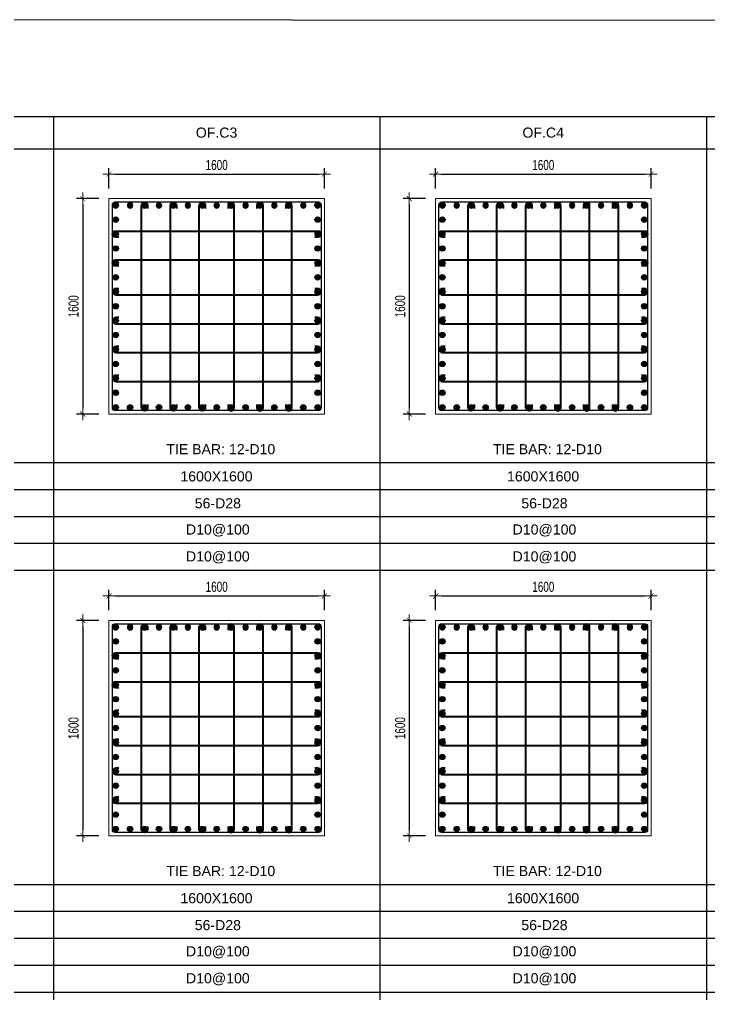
# Model space of a CAD drawing. Header units: millimetres. Extents: x 49323 to 406889, y -6102 to 181761.
# Drawn here: x 310431 to 315557, y 77373 to 84614 of the extents above; entities that cross this region are included whole.
import ezdxf
from ezdxf.enums import TextEntityAlignment as Align

# ---------------------------------------------------------------- set-up
doc = ezdxf.new("R2010")
doc.units = ezdxf.units.MM
doc.linetypes.add('CENTER2', pattern=[1.125, 0.75, -0.125, 0.125, -0.125])
doc.layers.get('Defpoints').update_dxf_attribs({"color": 151, "lineweight": 9})
for name, color, linetype in [('2', 2, 'Continuous'), ('A-ANNO-LEAD', 4, 'Continuous'), ('CEN', 1, 'CENTER2'), ('STL', 3, 'Continuous'), ('TIT1', 3, 'Continuous')]:
    doc.layers.add(name, color=color, linetype=linetype)
for name, color, linetype, lineweight in [('NDC_S_CONTINUOUS', 3, 'Continuous', 20), ('NDC_S_DIM', 1, 'Continuous', 15), ('NDC_S_STIRRUP', 4, 'Continuous', 40)]:
    doc.layers.add(name, color=color, linetype=linetype, lineweight=lineweight)
doc.styles.add('NDC_ARIAL', font='arial.ttf', dxfattribs={"width": 0.85})
doc.styles.add('NDC_DIM', font='', dxfattribs={"width": 0.75})
doc.styles.get('NDC_DIM').set_extended_font_data('Dotum')
doc.dimstyles.new('NDC_dim_30', dxfattribs={"dimscale": 30, "dimtxt": 2.5, "dimasz": 1.5, "dimexe": 1.5, "dimexo": 2.5, "dimgap": 1, "dimtad": 1, "dimdec": 0, "dimzin": 0, "dimdsep": 46, "dimtxsty": 'NDC_DIM', "dimblk": 'DIMMARK', "dimcen": 0.09, "dimdle": 1.2, "dimclrd": 1, "dimclre": 1, "dimclrt": 3, "dimadec": 0, "dimazin": 0, "dimtfac": 1, "dimtdec": 0, "dimtix": 1, "dimtofl": 0, "dimtmove": 0, "dimatfit": 3, "dimfxl": 8, "dimfxlon": 1, "dimtolj": 1, "dimtzin": 0, "dimarcsym": 0})

# ---------------------------------------------------------------- blocks, each defined once
blk = doc.blocks.new('DIMMARK')
at = {"layer": 'NDC_S_DIM', "color": 1}
blk.add_line((-1.5, 0), (1, 0), dxfattribs=at)
at = {"layer": 'NDC_S_DIM', "color": 2, "const_width": 0.1}
blk.add_lwpolyline([(-0.42, -0.42), (0.42, 0.42)], dxfattribs=at)
blk = doc.blocks.new('*D852')
at = {"layer": 'Defpoints', "color": 0, "ltscale": 40, "transparency": 16777216}
for p in [(312696.2, 80332.8), (311096.2, 80151.2), (312696.2, 80151.2)]:
    blk.add_point(p, dxfattribs=at)
at = {"layer": 'NDC_S_DIM', "color": 1, "lineweight": -2, "ltscale": 40, "transparency": 16777216}
for p, q in [((311096.2, 80226.2), (311096.2, 80377.8)), ((312696.2, 80226.2), (312696.2, 80377.8)), ((311141.2, 80332.8), (312651.2, 80332.8))]:
    blk.add_line(p, q, dxfattribs=at)
at = {"layer": 'NDC_S_DIM', "color": 1, "lineweight": -2, "ltscale": 40, "transparency": 16777216, "xscale": 45, "yscale": 45, "zscale": 45, "rotation": 180}
blk.add_blockref('DIMMARK', (311096.2, 80332.8), dxfattribs=at)
at = {"layer": 'NDC_S_DIM', "color": 1, "lineweight": -2, "ltscale": 40, "transparency": 16777216, "xscale": 45, "yscale": 45, "zscale": 45}
blk.add_blockref('DIMMARK', (312696.2, 80332.8), dxfattribs=at)
at = {"layer": 'NDC_S_DIM', "color": 3, "ltscale": 40, "transparency": 16777216, "insert": (311896.2, 80400.4), "char_height": 75, "attachment_point": 5, "style": 'NDC_DIM'}
blk.add_mtext('\\A1;1600', dxfattribs=at)
blk = doc.blocks.new('*D853')
at = {"layer": 'Defpoints', "color": 0, "ltscale": 40, "transparency": 16777216}
for p in [(311096.2, 80151.2), (310900.8, 78551.2), (311096.2, 78551.2)]:
    blk.add_point(p, dxfattribs=at)
at = {"layer": 'NDC_S_DIM', "color": 1, "lineweight": -2, "ltscale": 40, "transparency": 16777216}
for p, q in [((311021.2, 80151.2), (310855.8, 80151.2)), ((310900.8, 80106.2), (310900.8, 78596.2)), ((311021.2, 78551.2), (310855.8, 78551.2))]:
    blk.add_line(p, q, dxfattribs=at)
at = {"layer": 'NDC_S_DIM', "color": 1, "lineweight": -2, "ltscale": 40, "transparency": 16777216, "xscale": 45, "yscale": 45, "zscale": 45}
for p, rotation in [((310900.8, 80151.2), 90), ((310900.8, 78551.2), 270)]:
    blk.add_blockref('DIMMARK', p, dxfattribs=dict(at, rotation=rotation))
at = {"layer": 'NDC_S_DIM', "color": 3, "ltscale": 40, "transparency": 16777216, "insert": (310833.3, 79351.2), "char_height": 75, "attachment_point": 5, "rotation": 90, "style": 'NDC_DIM'}
blk.add_mtext('\\A1;1600', dxfattribs=at)
blk = doc.blocks.new('8')
at = {"layer": '2'}
blk.add_hatch(color=256, dxfattribs=at).paths.add_polyline_path([(20, 0, 0.386127), (1.9, 19.9), (-1.9, 19.9, 0.386127), (-20, 0, 1)])
blk.add_circle((0, 0), 20, dxfattribs=at)
blk = doc.blocks.new('5')
at = {"layer": 'CEN', "rotation": 180}
blk.add_blockref('8', (0, 0), dxfattribs=at)
blk = doc.blocks.new('*U842')
at = {"layer": 'STL', "xscale": -1, "rotation": 270}
blk.add_blockref('5', (0, 0), dxfattribs=at)
blk = doc.blocks.new('*U843')
at = {"layer": 'NDC_S_DIM', "color": 0, "linetype": 'ByBlock', "lineweight": -2, "transparency": 16777216}
for p in [(308769.8, 80184.3), (308877, 80184.3), (308984.2, 80184.3), (309091.4, 80184.3), (309198.6, 80184.3), (309305.7, 80184.3), (309412.9, 80184.3), (309520.1, 80184.3), (309627.3, 80184.3), (309734.4, 80184.3), (309841.6, 80184.3), (309948.8, 80184.3), (310056, 80184.3), (310163.1, 80184.3), (310270.3, 80184.3)]:
    blk.add_blockref('*U842', p, dxfattribs=at)
blk = doc.blocks.new('*U836')
at = {"layer": 'STL', "xscale": -1, "rotation": 270}
blk.add_blockref('5', (0, 0), dxfattribs=at)
blk = doc.blocks.new('*U837')
at = {"layer": 'NDC_S_DIM', "color": 0, "linetype": 'ByBlock', "lineweight": -2, "transparency": 16777216}
for p in [(308769.8, 80184.3), (308877, 80184.3), (308984.2, 80184.3), (309091.4, 80184.3), (309198.6, 80184.3), (309305.7, 80184.3), (309412.9, 80184.3), (309520.1, 80184.3), (309627.3, 80184.3), (309734.4, 80184.3), (309841.6, 80184.3), (309948.8, 80184.3), (310056, 80184.3), (310163.1, 80184.3), (310270.3, 80184.3)]:
    blk.add_blockref('*U836', p, dxfattribs=at)
blk = doc.blocks.new('*U838')
at = {"layer": 'STL', "xscale": -1, "rotation": 270}
blk.add_blockref('5', (0, 0), dxfattribs=at)
blk = doc.blocks.new('*U839')
at = {"layer": 'NDC_S_DIM', "color": 0, "linetype": 'ByBlock', "lineweight": -2, "transparency": 16777216}
for p in [(308769.8, 80184.3), (308877, 80184.3), (308984.2, 80184.3), (309091.4, 80184.3), (309198.6, 80184.3), (309305.7, 80184.3), (309412.9, 80184.3), (309520.1, 80184.3), (309627.3, 80184.3), (309734.4, 80184.3), (309841.6, 80184.3), (309948.8, 80184.3), (310056, 80184.3), (310163.1, 80184.3), (310270.3, 80184.3)]:
    blk.add_blockref('*U838', p, dxfattribs=at)
blk = doc.blocks.new('*U840')
at = {"layer": 'STL', "xscale": -1, "rotation": 270}
blk.add_blockref('5', (0, 0), dxfattribs=at)
blk = doc.blocks.new('*U841')
at = {"layer": 'NDC_S_DIM', "color": 0, "linetype": 'ByBlock', "lineweight": -2, "transparency": 16777216}
for p in [(308769.8, 80184.3), (308877, 80184.3), (308984.2, 80184.3), (309091.4, 80184.3), (309198.6, 80184.3), (309305.7, 80184.3), (309412.9, 80184.3), (309520.1, 80184.3), (309627.3, 80184.3), (309734.4, 80184.3), (309841.6, 80184.3), (309948.8, 80184.3), (310056, 80184.3), (310163.1, 80184.3), (310270.3, 80184.3)]:
    blk.add_blockref('*U840', p, dxfattribs=at)
blk = doc.blocks.new('*D848')
at = {"layer": 'Defpoints', "color": 0, "ltscale": 40, "transparency": 16777216}
for p in [(312696.2, 83465.5), (311096.2, 83284), (312696.2, 83284)]:
    blk.add_point(p, dxfattribs=at)
at = {"layer": 'NDC_S_DIM', "color": 1, "lineweight": -2, "ltscale": 40, "transparency": 16777216}
for p, q in [((311096.2, 83359), (311096.2, 83510.5)), ((312696.2, 83359), (312696.2, 83510.5)), ((311141.2, 83465.5), (312651.2, 83465.5))]:
    blk.add_line(p, q, dxfattribs=at)
at = {"layer": 'NDC_S_DIM', "color": 1, "lineweight": -2, "ltscale": 40, "transparency": 16777216, "xscale": 45, "yscale": 45, "zscale": 45, "rotation": 180}
blk.add_blockref('DIMMARK', (311096.2, 83465.5), dxfattribs=at)
at = {"layer": 'NDC_S_DIM', "color": 1, "lineweight": -2, "ltscale": 40, "transparency": 16777216, "xscale": 45, "yscale": 45, "zscale": 45}
blk.add_blockref('DIMMARK', (312696.2, 83465.5), dxfattribs=at)
at = {"layer": 'NDC_S_DIM', "color": 3, "ltscale": 40, "transparency": 16777216, "insert": (311896.2, 83533.1), "char_height": 75, "attachment_point": 5, "style": 'NDC_DIM'}
blk.add_mtext('\\A1;1600', dxfattribs=at)
blk = doc.blocks.new('*D849')
at = {"layer": 'Defpoints', "color": 0, "ltscale": 40, "transparency": 16777216}
for p in [(311096.2, 83284), (310900.8, 81684), (311096.2, 81684)]:
    blk.add_point(p, dxfattribs=at)
at = {"layer": 'NDC_S_DIM', "color": 1, "lineweight": -2, "ltscale": 40, "transparency": 16777216}
for p, q in [((311021.2, 83284), (310855.8, 83284)), ((310900.8, 83239), (310900.8, 81729)), ((311021.2, 81684), (310855.8, 81684))]:
    blk.add_line(p, q, dxfattribs=at)
at = {"layer": 'NDC_S_DIM', "color": 1, "lineweight": -2, "ltscale": 40, "transparency": 16777216, "xscale": 45, "yscale": 45, "zscale": 45}
for p, rotation in [((310900.8, 83284), 90), ((310900.8, 81684), 270)]:
    blk.add_blockref('DIMMARK', p, dxfattribs=dict(at, rotation=rotation))
at = {"layer": 'NDC_S_DIM', "color": 3, "ltscale": 40, "transparency": 16777216, "insert": (310833.3, 82484), "char_height": 75, "attachment_point": 5, "rotation": 90, "style": 'NDC_DIM'}
blk.add_mtext('\\A1;1600', dxfattribs=at)
blk = doc.blocks.new('*U830')
at = {"layer": 'STL', "xscale": -1, "rotation": 270}
blk.add_blockref('5', (0, 0), dxfattribs=at)
blk = doc.blocks.new('*U831')
at = {"layer": 'NDC_S_DIM', "color": 0, "linetype": 'ByBlock', "lineweight": -2, "transparency": 16777216}
for p in [(308769.8, 80184.3), (308877, 80184.3), (308984.2, 80184.3), (309091.4, 80184.3), (309198.6, 80184.3), (309305.7, 80184.3), (309412.9, 80184.3), (309520.1, 80184.3), (309627.3, 80184.3), (309734.4, 80184.3), (309841.6, 80184.3), (309948.8, 80184.3), (310056, 80184.3), (310163.1, 80184.3), (310270.3, 80184.3)]:
    blk.add_blockref('*U830', p, dxfattribs=at)
blk = doc.blocks.new('*U834')
at = {"layer": 'STL', "xscale": -1, "rotation": 270}
blk.add_blockref('5', (0, 0), dxfattribs=at)
blk = doc.blocks.new('*U835')
at = {"layer": 'NDC_S_DIM', "color": 0, "linetype": 'ByBlock', "lineweight": -2, "transparency": 16777216}
for p in [(308769.8, 80184.3), (308877, 80184.3), (308984.2, 80184.3), (309091.4, 80184.3), (309198.6, 80184.3), (309305.7, 80184.3), (309412.9, 80184.3), (309520.1, 80184.3), (309627.3, 80184.3), (309734.4, 80184.3), (309841.6, 80184.3), (309948.8, 80184.3), (310056, 80184.3), (310163.1, 80184.3), (310270.3, 80184.3)]:
    blk.add_blockref('*U834', p, dxfattribs=at)
blk = doc.blocks.new('*U826')
at = {"layer": 'STL', "xscale": -1, "rotation": 270}
blk.add_blockref('5', (0, 0), dxfattribs=at)
blk = doc.blocks.new('*U827')
at = {"layer": 'NDC_S_DIM', "color": 0, "linetype": 'ByBlock', "lineweight": -2, "transparency": 16777216}
for p in [(308769.8, 80184.3), (308877, 80184.3), (308984.2, 80184.3), (309091.4, 80184.3), (309198.6, 80184.3), (309305.7, 80184.3), (309412.9, 80184.3), (309520.1, 80184.3), (309627.3, 80184.3), (309734.4, 80184.3), (309841.6, 80184.3), (309948.8, 80184.3), (310056, 80184.3), (310163.1, 80184.3), (310270.3, 80184.3)]:
    blk.add_blockref('*U826', p, dxfattribs=at)
blk = doc.blocks.new('*U828')
at = {"layer": 'STL', "xscale": -1, "rotation": 270}
blk.add_blockref('5', (0, 0), dxfattribs=at)
blk = doc.blocks.new('*U829')
at = {"layer": 'NDC_S_DIM', "color": 0, "linetype": 'ByBlock', "lineweight": -2, "transparency": 16777216}
for p in [(308769.8, 80184.3), (308877, 80184.3), (308984.2, 80184.3), (309091.4, 80184.3), (309198.6, 80184.3), (309305.7, 80184.3), (309412.9, 80184.3), (309520.1, 80184.3), (309627.3, 80184.3), (309734.4, 80184.3), (309841.6, 80184.3), (309948.8, 80184.3), (310056, 80184.3), (310163.1, 80184.3), (310270.3, 80184.3)]:
    blk.add_blockref('*U828', p, dxfattribs=at)
blk = doc.blocks.new('*D880')
at = {"layer": 'Defpoints', "color": 0, "ltscale": 40, "transparency": 16777216}
for p in [(315122.3, 80332.8), (313522.3, 80151.2), (315122.3, 80151.2)]:
    blk.add_point(p, dxfattribs=at)
at = {"layer": 'NDC_S_DIM', "color": 1, "lineweight": -2, "ltscale": 40, "transparency": 16777216}
for p, q in [((313522.3, 80226.2), (313522.3, 80377.8)), ((315122.3, 80226.2), (315122.3, 80377.8)), ((313567.3, 80332.8), (315077.3, 80332.8))]:
    blk.add_line(p, q, dxfattribs=at)
at = {"layer": 'NDC_S_DIM', "color": 1, "lineweight": -2, "ltscale": 40, "transparency": 16777216, "xscale": 45, "yscale": 45, "zscale": 45, "rotation": 180}
blk.add_blockref('DIMMARK', (313522.3, 80332.8), dxfattribs=at)
at = {"layer": 'NDC_S_DIM', "color": 1, "lineweight": -2, "ltscale": 40, "transparency": 16777216, "xscale": 45, "yscale": 45, "zscale": 45}
blk.add_blockref('DIMMARK', (315122.3, 80332.8), dxfattribs=at)
at = {"layer": 'NDC_S_DIM', "color": 3, "ltscale": 40, "transparency": 16777216, "insert": (314322.3, 80400.4), "char_height": 75, "attachment_point": 5, "style": 'NDC_DIM'}
blk.add_mtext('\\A1;1600', dxfattribs=at)
blk = doc.blocks.new('*D881')
at = {"layer": 'Defpoints', "color": 0, "ltscale": 40, "transparency": 16777216}
for p in [(313522.3, 80151.2), (313326.9, 78551.2), (313522.3, 78551.2)]:
    blk.add_point(p, dxfattribs=at)
at = {"layer": 'NDC_S_DIM', "color": 1, "lineweight": -2, "ltscale": 40, "transparency": 16777216}
for p, q in [((313447.3, 80151.2), (313281.9, 80151.2)), ((313326.9, 80106.2), (313326.9, 78596.2)), ((313447.3, 78551.2), (313281.9, 78551.2))]:
    blk.add_line(p, q, dxfattribs=at)
at = {"layer": 'NDC_S_DIM', "color": 1, "lineweight": -2, "ltscale": 40, "transparency": 16777216, "xscale": 45, "yscale": 45, "zscale": 45}
for p, rotation in [((313326.9, 80151.2), 90), ((313326.9, 78551.2), 270)]:
    blk.add_blockref('DIMMARK', p, dxfattribs=dict(at, rotation=rotation))
at = {"layer": 'NDC_S_DIM', "color": 3, "ltscale": 40, "transparency": 16777216, "insert": (313259.4, 79351.2), "char_height": 75, "attachment_point": 5, "rotation": 90, "style": 'NDC_DIM'}
blk.add_mtext('\\A1;1600', dxfattribs=at)
blk = doc.blocks.new('*U870')
at = {"layer": 'STL', "xscale": -1, "rotation": 270}
blk.add_blockref('5', (0, 0), dxfattribs=at)
blk = doc.blocks.new('*U871')
at = {"layer": 'NDC_S_DIM', "color": 0, "linetype": 'ByBlock', "lineweight": -2, "transparency": 16777216}
for p in [(308769.8, 80184.3), (308877, 80184.3), (308984.2, 80184.3), (309091.4, 80184.3), (309198.6, 80184.3), (309305.7, 80184.3), (309412.9, 80184.3), (309520.1, 80184.3), (309627.3, 80184.3), (309734.4, 80184.3), (309841.6, 80184.3), (309948.8, 80184.3), (310056, 80184.3), (310163.1, 80184.3), (310270.3, 80184.3)]:
    blk.add_blockref('*U870', p, dxfattribs=at)
blk = doc.blocks.new('*U864')
at = {"layer": 'STL', "xscale": -1, "rotation": 270}
blk.add_blockref('5', (0, 0), dxfattribs=at)
blk = doc.blocks.new('*U865')
at = {"layer": 'NDC_S_DIM', "color": 0, "linetype": 'ByBlock', "lineweight": -2, "transparency": 16777216}
for p in [(308769.8, 80184.3), (308877, 80184.3), (308984.2, 80184.3), (309091.4, 80184.3), (309198.6, 80184.3), (309305.7, 80184.3), (309412.9, 80184.3), (309520.1, 80184.3), (309627.3, 80184.3), (309734.4, 80184.3), (309841.6, 80184.3), (309948.8, 80184.3), (310056, 80184.3), (310163.1, 80184.3), (310270.3, 80184.3)]:
    blk.add_blockref('*U864', p, dxfattribs=at)
blk = doc.blocks.new('*U866')
at = {"layer": 'STL', "xscale": -1, "rotation": 270}
blk.add_blockref('5', (0, 0), dxfattribs=at)
blk = doc.blocks.new('*U867')
at = {"layer": 'NDC_S_DIM', "color": 0, "linetype": 'ByBlock', "lineweight": -2, "transparency": 16777216}
for p in [(308769.8, 80184.3), (308877, 80184.3), (308984.2, 80184.3), (309091.4, 80184.3), (309198.6, 80184.3), (309305.7, 80184.3), (309412.9, 80184.3), (309520.1, 80184.3), (309627.3, 80184.3), (309734.4, 80184.3), (309841.6, 80184.3), (309948.8, 80184.3), (310056, 80184.3), (310163.1, 80184.3), (310270.3, 80184.3)]:
    blk.add_blockref('*U866', p, dxfattribs=at)
blk = doc.blocks.new('*U868')
at = {"layer": 'STL', "xscale": -1, "rotation": 270}
blk.add_blockref('5', (0, 0), dxfattribs=at)
blk = doc.blocks.new('*U869')
at = {"layer": 'NDC_S_DIM', "color": 0, "linetype": 'ByBlock', "lineweight": -2, "transparency": 16777216}
for p in [(308769.8, 80184.3), (308877, 80184.3), (308984.2, 80184.3), (309091.4, 80184.3), (309198.6, 80184.3), (309305.7, 80184.3), (309412.9, 80184.3), (309520.1, 80184.3), (309627.3, 80184.3), (309734.4, 80184.3), (309841.6, 80184.3), (309948.8, 80184.3), (310056, 80184.3), (310163.1, 80184.3), (310270.3, 80184.3)]:
    blk.add_blockref('*U868', p, dxfattribs=at)
blk = doc.blocks.new('*D876')
at = {"layer": 'Defpoints', "color": 0, "ltscale": 40, "transparency": 16777216}
for p in [(315122.3, 83465.5), (313522.3, 83284), (315122.3, 83284)]:
    blk.add_point(p, dxfattribs=at)
at = {"layer": 'NDC_S_DIM', "color": 1, "lineweight": -2, "ltscale": 40, "transparency": 16777216}
for p, q in [((313522.3, 83359), (313522.3, 83510.5)), ((315122.3, 83359), (315122.3, 83510.5)), ((313567.3, 83465.5), (315077.3, 83465.5))]:
    blk.add_line(p, q, dxfattribs=at)
at = {"layer": 'NDC_S_DIM', "color": 1, "lineweight": -2, "ltscale": 40, "transparency": 16777216, "xscale": 45, "yscale": 45, "zscale": 45, "rotation": 180}
blk.add_blockref('DIMMARK', (313522.3, 83465.5), dxfattribs=at)
at = {"layer": 'NDC_S_DIM', "color": 1, "lineweight": -2, "ltscale": 40, "transparency": 16777216, "xscale": 45, "yscale": 45, "zscale": 45}
blk.add_blockref('DIMMARK', (315122.3, 83465.5), dxfattribs=at)
at = {"layer": 'NDC_S_DIM', "color": 3, "ltscale": 40, "transparency": 16777216, "insert": (314322.3, 83533.1), "char_height": 75, "attachment_point": 5, "style": 'NDC_DIM'}
blk.add_mtext('\\A1;1600', dxfattribs=at)
blk = doc.blocks.new('*D877')
at = {"layer": 'Defpoints', "color": 0, "ltscale": 40, "transparency": 16777216}
for p in [(313522.3, 83284), (313326.9, 81684), (313522.3, 81684)]:
    blk.add_point(p, dxfattribs=at)
at = {"layer": 'NDC_S_DIM', "color": 1, "lineweight": -2, "ltscale": 40, "transparency": 16777216}
for p, q in [((313447.3, 83284), (313281.9, 83284)), ((313326.9, 83239), (313326.9, 81729)), ((313447.3, 81684), (313281.9, 81684))]:
    blk.add_line(p, q, dxfattribs=at)
at = {"layer": 'NDC_S_DIM', "color": 1, "lineweight": -2, "ltscale": 40, "transparency": 16777216, "xscale": 45, "yscale": 45, "zscale": 45}
for p, rotation in [((313326.9, 83284), 90), ((313326.9, 81684), 270)]:
    blk.add_blockref('DIMMARK', p, dxfattribs=dict(at, rotation=rotation))
at = {"layer": 'NDC_S_DIM', "color": 3, "ltscale": 40, "transparency": 16777216, "insert": (313259.4, 82484), "char_height": 75, "attachment_point": 5, "rotation": 90, "style": 'NDC_DIM'}
blk.add_mtext('\\A1;1600', dxfattribs=at)
blk = doc.blocks.new('*U858')
at = {"layer": 'STL', "xscale": -1, "rotation": 270}
blk.add_blockref('5', (0, 0), dxfattribs=at)
blk = doc.blocks.new('*U859')
at = {"layer": 'NDC_S_DIM', "color": 0, "linetype": 'ByBlock', "lineweight": -2, "transparency": 16777216}
for p in [(308769.8, 80184.3), (308877, 80184.3), (308984.2, 80184.3), (309091.4, 80184.3), (309198.6, 80184.3), (309305.7, 80184.3), (309412.9, 80184.3), (309520.1, 80184.3), (309627.3, 80184.3), (309734.4, 80184.3), (309841.6, 80184.3), (309948.8, 80184.3), (310056, 80184.3), (310163.1, 80184.3), (310270.3, 80184.3)]:
    blk.add_blockref('*U858', p, dxfattribs=at)
blk = doc.blocks.new('*U862')
at = {"layer": 'STL', "xscale": -1, "rotation": 270}
blk.add_blockref('5', (0, 0), dxfattribs=at)
blk = doc.blocks.new('*U863')
at = {"layer": 'NDC_S_DIM', "color": 0, "linetype": 'ByBlock', "lineweight": -2, "transparency": 16777216}
for p in [(308769.8, 80184.3), (308877, 80184.3), (308984.2, 80184.3), (309091.4, 80184.3), (309198.6, 80184.3), (309305.7, 80184.3), (309412.9, 80184.3), (309520.1, 80184.3), (309627.3, 80184.3), (309734.4, 80184.3), (309841.6, 80184.3), (309948.8, 80184.3), (310056, 80184.3), (310163.1, 80184.3), (310270.3, 80184.3)]:
    blk.add_blockref('*U862', p, dxfattribs=at)
blk = doc.blocks.new('*U854')
at = {"layer": 'STL', "xscale": -1, "rotation": 270}
blk.add_blockref('5', (0, 0), dxfattribs=at)
blk = doc.blocks.new('*U855')
at = {"layer": 'NDC_S_DIM', "color": 0, "linetype": 'ByBlock', "lineweight": -2, "transparency": 16777216}
for p in [(308769.8, 80184.3), (308877, 80184.3), (308984.2, 80184.3), (309091.4, 80184.3), (309198.6, 80184.3), (309305.7, 80184.3), (309412.9, 80184.3), (309520.1, 80184.3), (309627.3, 80184.3), (309734.4, 80184.3), (309841.6, 80184.3), (309948.8, 80184.3), (310056, 80184.3), (310163.1, 80184.3), (310270.3, 80184.3)]:
    blk.add_blockref('*U854', p, dxfattribs=at)
blk = doc.blocks.new('*U856')
at = {"layer": 'STL', "xscale": -1, "rotation": 270}
blk.add_blockref('5', (0, 0), dxfattribs=at)
blk = doc.blocks.new('*U857')
at = {"layer": 'NDC_S_DIM', "color": 0, "linetype": 'ByBlock', "lineweight": -2, "transparency": 16777216}
for p in [(308769.8, 80184.3), (308877, 80184.3), (308984.2, 80184.3), (309091.4, 80184.3), (309198.6, 80184.3), (309305.7, 80184.3), (309412.9, 80184.3), (309520.1, 80184.3), (309627.3, 80184.3), (309734.4, 80184.3), (309841.6, 80184.3), (309948.8, 80184.3), (310056, 80184.3), (310163.1, 80184.3), (310270.3, 80184.3)]:
    blk.add_blockref('*U856', p, dxfattribs=at)

msp = doc.modelspace()

# ---------------------------------------------------------------- linework, layer by layer
at = {"layer": 'A-ANNO-LEAD'}
msp.add_lwpolyline([(303919.1, 67994), (325254.1, 67980.8), (325254.1, 84600.8), (303919.1, 84614)], close=True, dxfattribs=at)
at = {"layer": 'NDC_S_CONTINUOUS', "ltscale": 70}
for points in [[(312696.2, 83284), (312696.2, 81684), (311096.2, 81684), (311096.2, 83284), (312696.2, 83284)], [(315122.3, 83284), (315122.3, 81684), (313522.3, 81684), (313522.3, 83284), (315122.3, 83284)], [(312696.2, 80151.2), (312696.2, 78551.2), (311096.2, 78551.2), (311096.2, 80151.2), (312696.2, 80151.2)], [(315122.3, 80151.2), (315122.3, 78551.2), (313522.3, 78551.2), (313522.3, 80151.2), (315122.3, 80151.2)]]:
    msp.add_lwpolyline(points, dxfattribs=at)
at = {"layer": 'NDC_S_STIRRUP', "lineweight": -2, "ltscale": 1000}
for points in [[(312671.2, 83239), (312671.2, 81729, -0.414214), (312651.2, 81709), (311141.2, 81709, -0.414214), (311121.2, 81729), (311121.2, 83239, -0.414214), (311141.2, 83259), (312651.2, 83259, -0.414214)], [(315097.3, 83239), (315097.3, 81729, -0.414214), (315077.3, 81709), (313567.3, 81709, -0.414214), (313547.3, 81729), (313547.3, 83239, -0.414214), (313567.3, 83259), (315077.3, 83259, -0.414214)], [(312671.2, 80106.2), (312671.2, 78596.2, -0.414214), (312651.2, 78576.2), (311141.2, 78576.2, -0.414214), (311121.2, 78596.2), (311121.2, 80106.2, -0.414214), (311141.2, 80126.2), (312651.2, 80126.2, -0.414214)], [(315097.3, 80106.2), (315097.3, 78596.2, -0.414214), (315077.3, 78576.2), (313567.3, 78576.2, -0.414214), (313547.3, 78596.2), (313547.3, 80106.2, -0.414214), (313567.3, 80126.2), (315077.3, 80126.2, -0.414214)]]:
    msp.add_lwpolyline(points, format="xyb", close=True, dxfattribs=at)
at = {"layer": 'NDC_S_STIRRUP'}
for points in [[(311382.8, 81753.6), (311382.8, 81731.4, -1), (311337.8, 81731.4), (311337.8, 83233.5, -1), (311382.8, 83233.5), (311382.8, 83211.3)], [(311597.2, 81753.6), (311597.2, 81731.4, -1), (311552.1, 81731.4), (311552.1, 83233.5, -1), (311597.2, 83233.5), (311597.2, 83211.3)], [(311811.5, 81753.6), (311811.5, 81731.4, -1), (311766.5, 81731.4), (311766.5, 83233.5, -1), (311811.5, 83233.5), (311811.5, 83211.3)], [(311980.8, 81753.6), (311980.8, 81731.4, 1), (312025.9, 81731.4), (312025.9, 83233.5, 1), (311980.8, 83233.5), (311980.8, 83211.3)], [(312195.2, 81753.6), (312195.2, 81731.4, 1), (312240.2, 81731.4), (312240.2, 83233.5, 1), (312195.2, 83233.5), (312195.2, 83211.3)], [(312409.5, 81753.6), (312409.5, 81731.4, 1), (312454.6, 81731.4), (312454.6, 83233.5, 1), (312409.5, 83233.5), (312409.5, 83211.3)], [(313808.9, 81753.6), (313808.9, 81731.4, -1), (313763.9, 81731.4), (313763.9, 83233.5, -1), (313808.9, 83233.5), (313808.9, 83211.3)], [(314023.3, 81753.6), (314023.3, 81731.4, -1), (313978.2, 81731.4), (313978.2, 83233.5, -1), (314023.3, 83233.5), (314023.3, 83211.3)], [(314237.6, 81753.6), (314237.6, 81731.4, -1), (314192.6, 81731.4), (314192.6, 83233.5, -1), (314237.6, 83233.5), (314237.6, 83211.3)], [(314406.9, 81753.6), (314406.9, 81731.4, 1), (314452, 81731.4), (314452, 83233.5, 1), (314406.9, 83233.5), (314406.9, 83211.3)], [(314621.3, 81753.6), (314621.3, 81731.4, 1), (314666.3, 81731.4), (314666.3, 83233.5, 1), (314621.3, 83233.5), (314621.3, 83211.3)], [(314835.6, 81753.6), (314835.6, 81731.4, 1), (314880.7, 81731.4), (314880.7, 83233.5, 1), (314835.6, 83233.5), (314835.6, 83211.3)], [(311168.1, 82998.1), (311145.9, 82998.1, -1), (311145.9, 83043.1), (312648, 83043.1, -1), (312648, 82998.1), (312625.9, 82998.1)], [(313594.2, 82998.1), (313572, 82998.1, -1), (313572, 83043.1), (315074.1, 83043.1, -1), (315074.1, 82998.1), (315051.9, 82998.1)], [(311168.1, 82783.7), (311145.9, 82783.7, -1), (311145.9, 82828.7), (312648, 82828.7, -1), (312648, 82783.7), (312625.9, 82783.7)], [(313594.2, 82783.7), (313572, 82783.7, -1), (313572, 82828.7), (315074.1, 82828.7, -1), (315074.1, 82783.7), (315051.9, 82783.7)], [(311168.1, 82614.4), (311145.9, 82614.4, 1), (311145.9, 82569.3), (312648, 82569.3, 1), (312648, 82614.4), (312625.9, 82614.4)], [(313594.2, 82614.4), (313572, 82614.4, 1), (313572, 82569.3), (315074.1, 82569.3, 1), (315074.1, 82614.4), (315051.9, 82614.4)], [(311168.1, 82400), (311145.9, 82400, 1), (311145.9, 82355), (312648, 82355, 1), (312648, 82400), (312625.9, 82400)], [(313594.2, 82400), (313572, 82400, 1), (313572, 82355), (315074.1, 82355, 1), (315074.1, 82400), (315051.9, 82400)], [(311168.1, 82185.7), (311145.9, 82185.7, 1), (311145.9, 82140.6), (312648, 82140.6, 1), (312648, 82185.7), (312625.9, 82185.7)], [(313594.2, 82185.7), (313572, 82185.7, 1), (313572, 82140.6), (315074.1, 82140.6, 1), (315074.1, 82185.7), (315051.9, 82185.7)], [(311168.1, 81971.3), (311145.9, 81971.3, 1), (311145.9, 81926.3), (312648, 81926.3, 1), (312648, 81971.3), (312625.9, 81971.3)], [(313594.2, 81971.3), (313572, 81971.3, 1), (313572, 81926.3), (315074.1, 81926.3, 1), (315074.1, 81971.3), (315051.9, 81971.3)], [(311382.8, 78620.9), (311382.8, 78598.7, -1), (311337.8, 78598.7), (311337.8, 80100.8, -1), (311382.8, 80100.8), (311382.8, 80078.6)], [(311597.2, 78620.9), (311597.2, 78598.7, -1), (311552.1, 78598.7), (311552.1, 80100.8, -1), (311597.2, 80100.8), (311597.2, 80078.6)], [(311811.5, 78620.9), (311811.5, 78598.7, -1), (311766.5, 78598.7), (311766.5, 80100.8, -1), (311811.5, 80100.8), (311811.5, 80078.6)], [(311980.8, 78620.9), (311980.8, 78598.7, 1), (312025.9, 78598.7), (312025.9, 80100.8, 1), (311980.8, 80100.8), (311980.8, 80078.6)], [(312195.2, 78620.9), (312195.2, 78598.7, 1), (312240.2, 78598.7), (312240.2, 80100.8, 1), (312195.2, 80100.8), (312195.2, 80078.6)], [(312409.5, 78620.9), (312409.5, 78598.7, 1), (312454.6, 78598.7), (312454.6, 80100.8, 1), (312409.5, 80100.8), (312409.5, 80078.6)], [(313808.9, 78620.9), (313808.9, 78598.7, -1), (313763.9, 78598.7), (313763.9, 80100.8, -1), (313808.9, 80100.8), (313808.9, 80078.6)], [(314023.3, 78620.9), (314023.3, 78598.7, -1), (313978.2, 78598.7), (313978.2, 80100.8, -1), (314023.3, 80100.8), (314023.3, 80078.6)], [(314237.6, 78620.9), (314237.6, 78598.7, -1), (314192.6, 78598.7), (314192.6, 80100.8, -1), (314237.6, 80100.8), (314237.6, 80078.6)], [(314406.9, 78620.9), (314406.9, 78598.7, 1), (314452, 78598.7), (314452, 80100.8, 1), (314406.9, 80100.8), (314406.9, 80078.6)], [(314621.3, 78620.9), (314621.3, 78598.7, 1), (314666.3, 78598.7), (314666.3, 80100.8, 1), (314621.3, 80100.8), (314621.3, 80078.6)], [(314835.6, 78620.9), (314835.6, 78598.7, 1), (314880.7, 78598.7), (314880.7, 80100.8, 1), (314835.6, 80100.8), (314835.6, 80078.6)], [(311168.1, 79865.4), (311145.9, 79865.4, -1), (311145.9, 79910.4), (312648, 79910.4, -1), (312648, 79865.4), (312625.9, 79865.4)], [(313594.2, 79865.4), (313572, 79865.4, -1), (313572, 79910.4), (315074.1, 79910.4, -1), (315074.1, 79865.4), (315051.9, 79865.4)], [(311168.1, 79651), (311145.9, 79651, -1), (311145.9, 79696), (312648, 79696, -1), (312648, 79651), (312625.9, 79651)], [(313594.2, 79651), (313572, 79651, -1), (313572, 79696), (315074.1, 79696, -1), (315074.1, 79651), (315051.9, 79651)], [(311168.1, 79481.7), (311145.9, 79481.7, 1), (311145.9, 79436.6), (312648, 79436.6, 1), (312648, 79481.7), (312625.9, 79481.7)], [(313594.2, 79481.7), (313572, 79481.7, 1), (313572, 79436.6), (315074.1, 79436.6, 1), (315074.1, 79481.7), (315051.9, 79481.7)], [(311168.1, 79267.3), (311145.9, 79267.3, 1), (311145.9, 79222.3), (312648, 79222.3, 1), (312648, 79267.3), (312625.9, 79267.3)], [(313594.2, 79267.3), (313572, 79267.3, 1), (313572, 79222.3), (315074.1, 79222.3, 1), (315074.1, 79267.3), (315051.9, 79267.3)], [(311168.1, 79053), (311145.9, 79053, 1), (311145.9, 79007.9), (312648, 79007.9, 1), (312648, 79053), (312625.9, 79053)], [(313594.2, 79053), (313572, 79053, 1), (313572, 79007.9), (315074.1, 79007.9, 1), (315074.1, 79053), (315051.9, 79053)], [(311168.1, 78838.6), (311145.9, 78838.6, 1), (311145.9, 78793.6), (312648, 78793.6, 1), (312648, 78838.6), (312625.9, 78838.6)], [(313594.2, 78838.6), (313572, 78838.6, 1), (313572, 78793.6), (315074.1, 78793.6, 1), (315074.1, 78838.6), (315051.9, 78838.6)]]:
    msp.add_lwpolyline(points, format="xyb", dxfattribs=at)
at = {"layer": 'TIT1', "color": 2}
msp.add_line((303919.1, 83894), (325254.1, 83894), dxfattribs=at)
at = {"layer": 'TIT1'}
for p, q in [((310683.1, 83894), (310683.1, 67994)), ((313109.2, 83894), (313109.2, 67994)), ((315535.3, 83894), (315535.3, 67994)), ((303919.1, 83654), (325254.1, 83654)), ((325254.1, 80521.3), (303919.1, 80521.3)), ((325254.1, 77388.6), (303919.1, 77388.6))]:
    msp.add_line(p, q, dxfattribs=at)
at = {"layer": 'TIT1', "color": 8}
for p, q in [((325254.1, 81321.3), (304547, 81321.3)), ((325254.1, 81121.3), (304547, 81121.3)), ((325254.1, 80921.3), (304547, 80921.3)), ((325254.1, 80721.3), (304547, 80721.3)), ((325254.1, 78188.6), (304547, 78188.6)), ((325254.1, 77988.6), (304547, 77988.6)), ((325254.1, 77788.6), (304547, 77788.6)), ((325254.1, 77588.6), (304976.2, 77588.6))]:
    msp.add_line(p, q, dxfattribs=at)

# ---------------------------------------------------------------- block references
at = {"layer": 'NDC_S_DIM', "xscale": -1}
for name, p, rotation in [('*U827', (230961.7, -227035.4), 270), ('*U829', (232462.1, -227035.4), 270), ('*U855', (233387.8, -227035.4), 270), ('*U857', (234888.2, -227035.4), 270), ('*U835', (2376.1, 161918.7), 180), ('*U863', (4802.2, 161918.7), 180), ('*U839', (230961.7, -230168.1), 270), ('*U841', (232462.1, -230168.1), 270), ('*U867', (233387.8, -230168.1), 270), ('*U869', (234888.2, -230168.1), 270), ('*U837', (2376.1, 158786), 180), ('*U865', (4802.2, 158786), 180)]:
    msp.add_blockref(name, p, dxfattribs=dict(at, rotation=rotation))
at = {"layer": 'NDC_S_DIM'}
for name, p in [('*U831', (2376.1, 3049.2)), ('*U859', (4802.2, 3049.2)), ('*U843', (2376.1, -83.5)), ('*U871', (4802.2, -83.5))]:
    msp.add_blockref(name, p, dxfattribs=at)

# ---------------------------------------------------------------- texts
at = {"layer": 'TIT1', "color": 2, "style": 'NDC_ARIAL'}
for s, p in [('OF.C3', (311895.2, 83774)), ('OF.C4', (314321.3, 83774))]:
    msp.add_text(s, height=75, dxfattribs=at).set_placement(p, align=Align.MIDDLE)
at = {"layer": 'TIT1', "style": 'NDC_ARIAL'}
for s, p in [('TIE BAR: 12-D10', (311926.4, 81423)), ('TIE BAR: 12-D10', (314352.5, 81423)), ('1600X1600', (311894.6, 81221.1)), ('1600X1600', (314320.7, 81221.1)), ('56-D28', (311904.7, 81021.1)), ('56-D28', (314330.8, 81021.1)), ('D10@100', (311904.7, 80821.1)), ('D10@100', (314330.8, 80821.1)), ('D10@100', (311904.7, 80621.1)), ('D10@100', (314330.8, 80621.1)), ('TIE BAR: 12-D10', (311926.4, 78290.3)), ('TIE BAR: 12-D10', (314352.5, 78290.3)), ('1600X1600', (311894.6, 78088.4)), ('1600X1600', (314320.7, 78088.4)), ('56-D28', (311904.7, 77888.4)), ('56-D28', (314330.8, 77888.4)), ('D10@100', (311904.7, 77688.4)), ('D10@100', (314330.8, 77688.4)), ('D10@100', (311904.7, 77488.4)), ('D10@100', (314330.8, 77488.4))]:
    msp.add_text(s, height=75, dxfattribs=at).set_placement(p, align=Align.MIDDLE)

# ---------------------------------------------------------------- dimensions: what is measured, and where the dimension line sits
at = {"layer": 'NDC_S_DIM', "ltscale": 40}
for base, p1, p2, picture, middle in [((312696.2, 83465.5), (311096.2, 83284), (312696.2, 83284), '*D848', (311896.2, 83533.1)), ((315122.3, 83465.5), (313522.3, 83284), (315122.3, 83284), '*D876', (314322.3, 83533.1)), ((312696.2, 80332.8), (311096.2, 80151.2), (312696.2, 80151.2), '*D852', (311896.2, 80400.4)), ((315122.3, 80332.8), (313522.3, 80151.2), (315122.3, 80151.2), '*D880', (314322.3, 80400.4))]:
    dim = msp.add_linear_dim(base=base, p1=p1, p2=p2, dimstyle='NDC_dim_30', dxfattribs=at)
    dim.commit()
    dim.dimension.update_dxf_attribs({"geometry": picture, "text_midpoint": middle})
for base, p1, p2, picture, middle in [((310900.8, 81684), (311096.2, 83284), (311096.2, 81684), '*D849', (310833.3, 82484)), ((313326.9, 81684), (313522.3, 83284), (313522.3, 81684), '*D877', (313259.4, 82484)), ((310900.8, 78551.2), (311096.2, 80151.2), (311096.2, 78551.2), '*D853', (310833.3, 79351.2)), ((313326.9, 78551.2), (313522.3, 80151.2), (313522.3, 78551.2), '*D881', (313259.4, 79351.2))]:
    dim = msp.add_linear_dim(base=base, p1=p1, p2=p2, angle=90, dimstyle='NDC_dim_30', dxfattribs=at)
    dim.commit()
    dim.dimension.update_dxf_attribs({"geometry": picture, "text_midpoint": middle})

doc.saveas('drawing.dxf')
